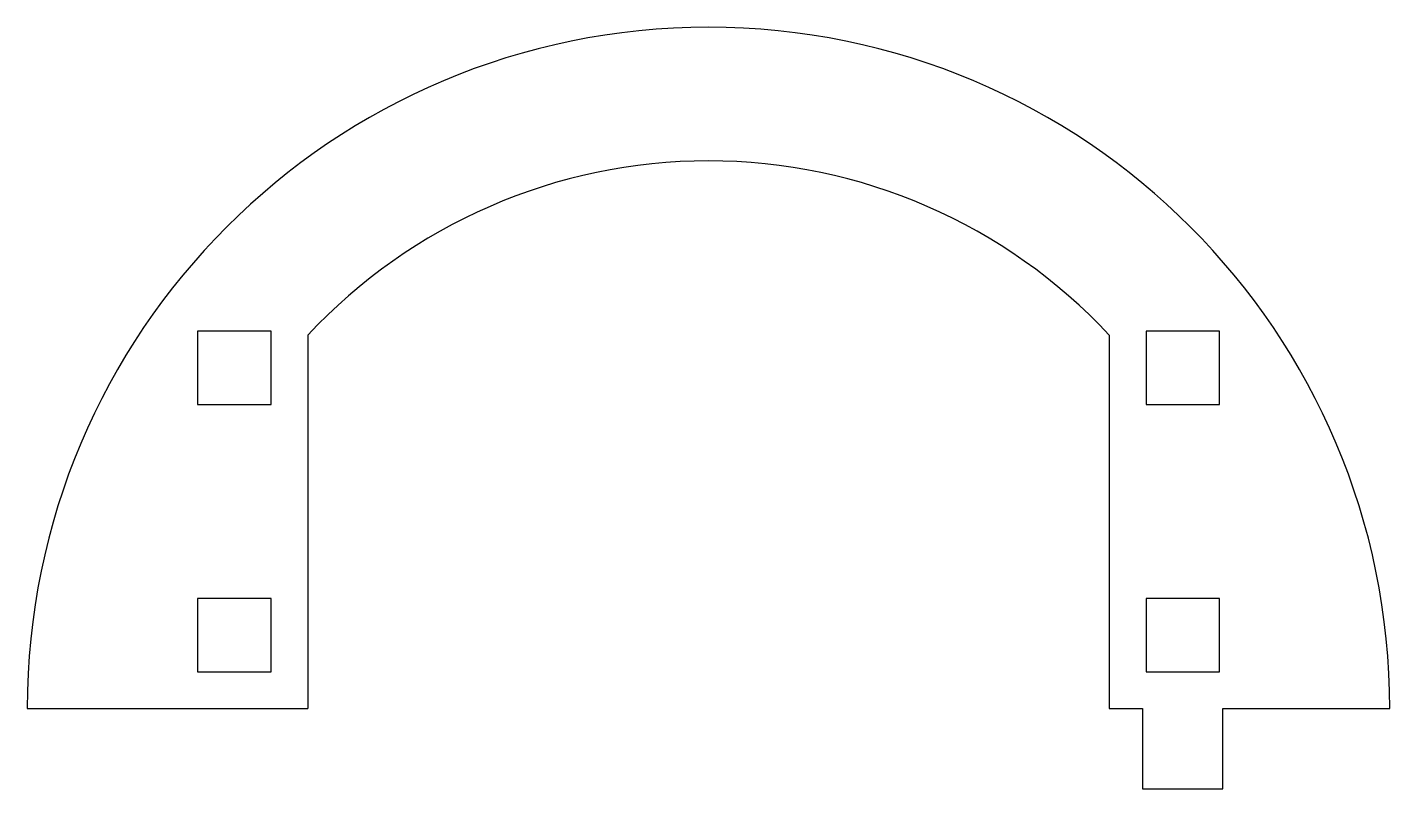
# Model space of a CAD drawing. Header units: millimetres. Extents: x 3385 to 3487, y 1471 to 1528.
import ezdxf

# ---------------------------------------------------------------- set-up
doc = ezdxf.new("R2010")
doc.units = ezdxf.units.MM

msp = doc.modelspace()

# ---------------------------------------------------------------- linework, layer by layer
for p, q in [((3406.44, 1504.79), (3406.44, 1476.84)), ((3466.44, 1504.79), (3466.44, 1476.84)), ((3385.44, 1476.84), (3395.44, 1476.84)), ((3474.94, 1476.84), (3487.44, 1476.84))]:
    msp.add_line(p, q)
for points in [[(3403.69, 1505.09), (3398.19, 1505.09), (3398.19, 1499.59), (3403.69, 1499.59)], [(3474.69, 1505.09), (3469.19, 1505.09), (3469.19, 1499.59), (3474.69, 1499.59)], [(3403.69, 1485.09), (3398.19, 1485.09), (3398.19, 1479.59), (3403.69, 1479.59)], [(3474.69, 1485.09), (3469.19, 1485.09), (3469.19, 1479.59), (3474.69, 1479.59)]]:
    msp.add_lwpolyline(points, close=True)
for points in [[(3395.44, 1476.84), (3406.44, 1476.84)], [(3466.44, 1476.84), (3468.94, 1476.84)], [(3468.94, 1476.84), (3468.94, 1470.84), (3474.94, 1470.84), (3474.94, 1476.84)]]:
    msp.add_lwpolyline(points)
for radius, start, end in [(51, 0, 180), (41, 42.9703, 137.0297)]:
    msp.add_arc((3436.44, 1476.84), radius, start, end)

doc.saveas('drawing.dxf')
